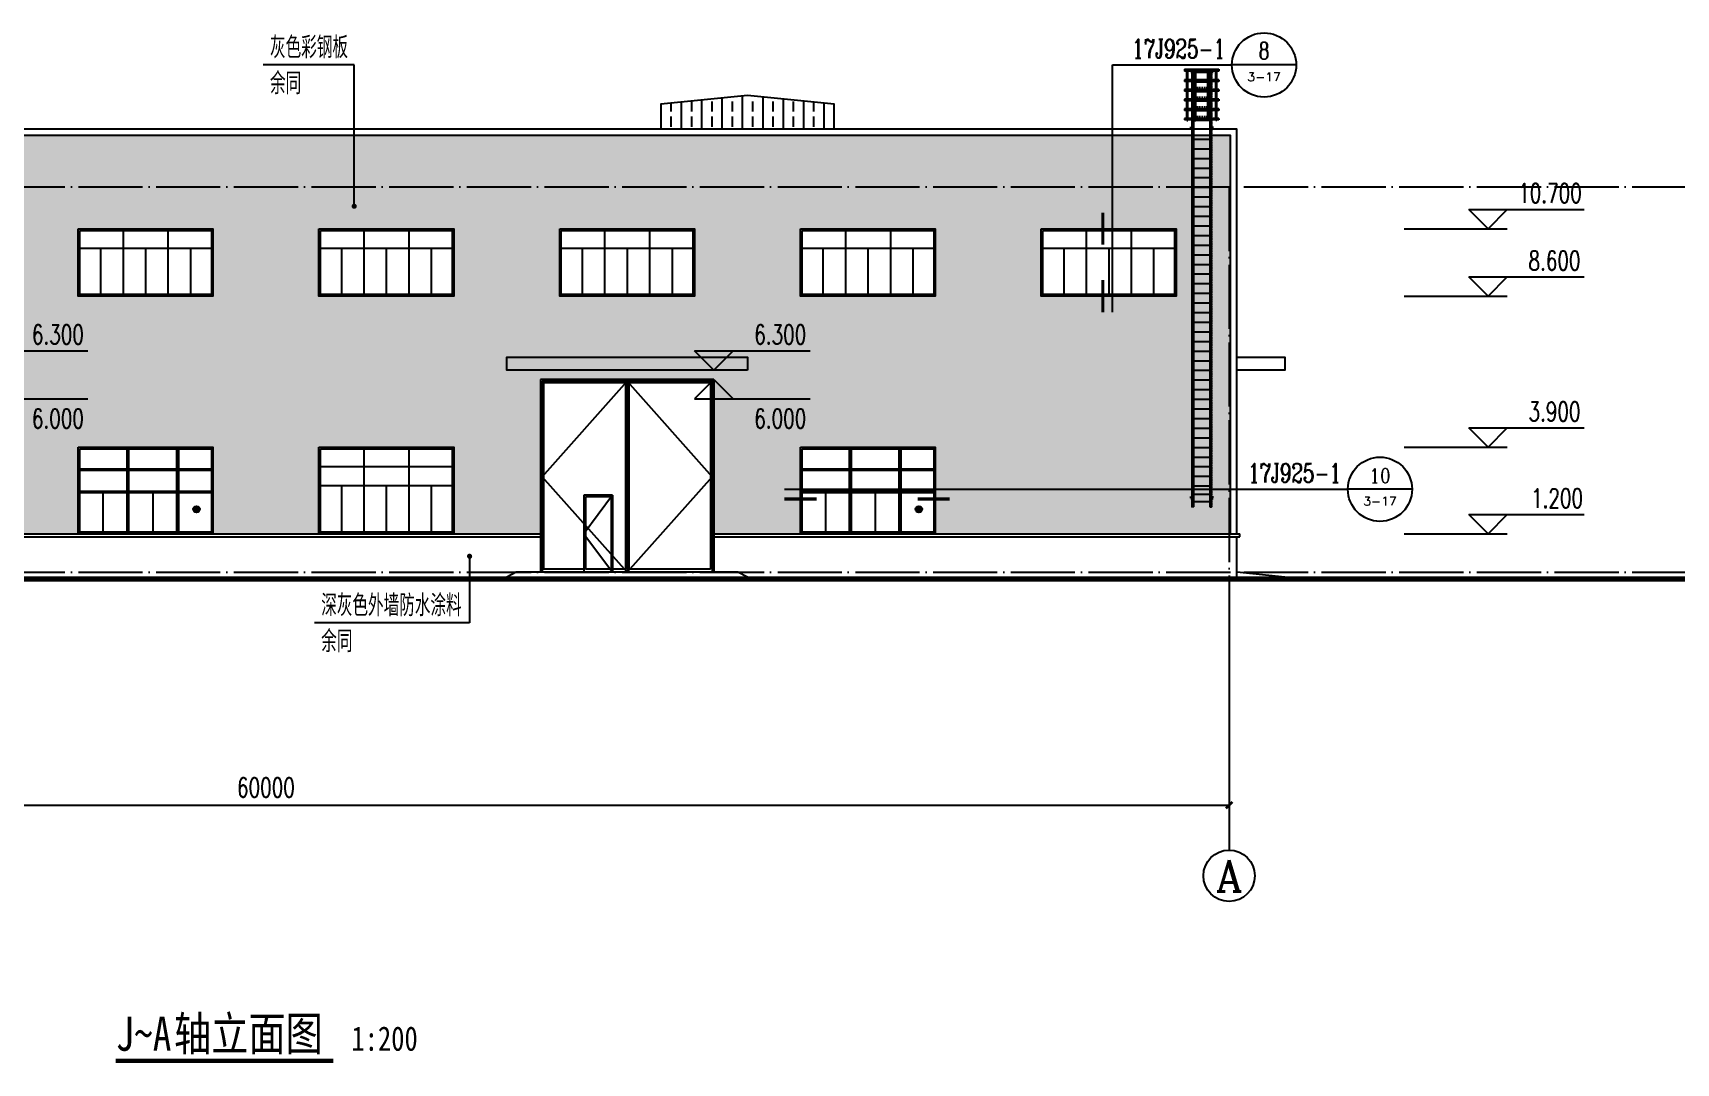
# Model space of a CAD drawing. Extents: x 13276711 to 13543385, y -848943 to -68012.
# Drawn here: x 13441526 to 13492709, y -769701 to -737616 of the extents above; entities that cross this region are included whole.
import ezdxf
from ezdxf.enums import TextEntityAlignment as Align

# ---------------------------------------------------------------- set-up
doc = ezdxf.new("R2010")
doc.units = 0
doc.header["$LTSCALE"] = 1000
doc.header["$MEASUREMENT"] = 0
doc.linetypes.add('DASHED', pattern=[0.75, 0.5, -0.25])
doc.linetypes.add('DOTE', pattern=[2.42, 2, -0.2, 0.02, -0.2])
for name, color, linetype in [('AXIS', 3, 'Continuous'), ('AXIS_TEXT', 7, 'Continuous'), ('DIM_IDEN', 3, 'Continuous'), ('DIM_LEAD', 3, 'Continuous'), ('DIM_SYMB', 3, 'Continuous'), ('DOTE', 1, 'DOTE'), ('PUB_DIM', 3, 'Continuous'), ('PUB_TEXT', 7, 'Continuous'), ('WINDOW', 4, 'Continuous'), ('填充', 251, 'Continuous')]:
    doc.layers.add(name, color=color, linetype=linetype)
doc.styles.add('_TCH_AXIS', font='COMPLEX', dxfattribs={"bigfont": 'GBCBIG'})
doc.styles.add('_TCH_DIM', font='SIMPLEX', dxfattribs={"bigfont": 'GBCBIG'})
doc.styles.add('_TCH_DIM_T3', font='SIMPLEX', dxfattribs={"width": 0.705882, "bigfont": 'GBCBIG'})
doc.styles.add('_TCH_LABEL', font='COMPLEX', dxfattribs={"bigfont": 'GBCBIG'})
doc.styles.add('COMPLEX', font='COMPLEX')
doc.styles.add('YAYA', font='', dxfattribs={"width": 0.8, "height": 1})
doc.styles.get('YAYA').set_extended_font_data('SimSun')
doc.dimstyles.new('_TCH_ARCH&&200', dxfattribs={"dimtxt": 595, "dimasz": 200, "dimexe": 500, "dimexo": 600, "dimgap": 252.5, "dimtad": 1, "dimdec": 0, "dimzin": 0, "dimdsep": 46, "dimtxsty": '_TCH_DIM_T3', "dimblk": 'ARCHTICK', "dimcen": 0.09, "dimclrt": 7, "dimazin": 2, "dimtfac": 1, "dimtdec": 0, "dimtix": 1, "dimtmove": 2, "dimatfit": 3, "dimfxl": 0, "dimtolj": 1, "dimtzin": 0, "dimarcsym": 0})

# ---------------------------------------------------------------- blocks, each defined once
blk = doc.blocks.new('1111')
blk.add_lwpolyline([(-4200, 0), (0, 0), (0, -2700), (-4200, -2700)], close=True)
at = {"layer": 'WINDOW'}
for p, q in [((-2800, -50), (-2800, -2650)), ((-1400, -50), (-1400, -2650)), ((-4150, -600), (-50, -600)), ((-4150, -1200), (-50, -1200)), ((-3500, -1200), (-3500, -2650)), ((-2100, -1200), (-2100, -2650)), ((-700, -1200), (-700, -2650))]:
    blk.add_line(p, q, dxfattribs=at)
blk.add_lwpolyline([(-4150, -50), (-50, -50), (-50, -2650), (-4150, -2650)], close=True, dxfattribs=at)
blk = doc.blocks.new('A$C6FA958B4')
for p, q in [((-474, 38771), (4926, 38771)), ((-474, 38771), (-474, 32771)), ((4926, 38771), (4926, 32771))]:
    blk.add_line(p, q)
at = {"color": 4}
for p, q in [((-424, 38721), (4876, 38721)), ((-424, 38721), (-424, 32771)), ((-374, 38671), (2176, 38671)), ((-374, 38671), (-374, 32871)), ((2176, 38671), (2176, 32871)), ((2226, 38721), (2226, 32771)), ((2276, 38671), (2276, 35171)), ((2276, 38671), (4826, 38671)), ((4826, 38671), (4826, 32871)), ((4876, 38721), (4876, 32771)), ((2276, 35171), (2276, 32871)), ((2676, 35171), (3576, 35171)), ((2676, 35171), (2676, 32771)), ((2726, 35121), (3526, 35121)), ((2726, 35121), (2726, 32871)), ((3526, 35121), (3526, 32871)), ((3576, 35171), (3576, 32771)), ((-1224, 32771), (5676, 32771)), ((-374, 32871), (2176, 32871)), ((2276, 32871), (2676, 32871)), ((2726, 32871), (3226, 32871)), ((3226, 32871), (3526, 32871)), ((3576, 32871), (4826, 32871))]:
    blk.add_line(p, q, dxfattribs=at)
at = {"ltscale": 0.5}
blk.add_lwpolyline([(-1524, 39071), (5976, 39071), (5976, 39471), (-1524, 39471)], close=True, dxfattribs=at)
at = {"color": 4}
for points in [[(2226, 38721), (-424, 35746), (2226, 32771), (4876, 35746), (2226, 38721)], [(2676, 35171), (3576, 33971), (2676, 32771)]]:
    blk.add_lwpolyline(points, dxfattribs=at)
blk.add_lwpolyline([(-1524, 32621), (-1224, 32771), (5676, 32771), (5976, 32621)])
blk = doc.blocks.new('222222')
blk.add_lwpolyline([(-4200, 0), (0, 0), (0, -2100), (-4200, -2100)], close=True)
at = {"layer": 'WINDOW'}
for p, q in [((-2800, -50), (-2800, -2050)), ((-1400, -50), (-1400, -2050)), ((-4150, -600), (-50, -600)), ((-3500, -600), (-3500, -2050)), ((-2100, -600), (-2100, -2050)), ((-700, -600), (-700, -2050))]:
    blk.add_line(p, q, dxfattribs=at)
blk.add_lwpolyline([(-4150, -50), (-50, -50), (-50, -2050), (-4150, -2050)], close=True, dxfattribs=at)
blk = doc.blocks.new('ewrtetretwet')
for p, q in [((13317798, -639983), (13318865, -639983)), ((13317798, -639983), (13317798, -640040)), ((13318865, -640040), (13317798, -640040)), ((13317867, -640315), (13317867, -640040)), ((13317897, -640315), (13317897, -640040)), ((13318024, -639983), (13318024, -641651)), ((13318081, -641651), (13318081, -639983)), ((13318113, -640315), (13318113, -640040)), ((13318143, -640315), (13318143, -640040)), ((13318520, -640315), (13318520, -640040)), ((13318550, -640315), (13318550, -640040)), ((13318581, -639983), (13318581, -641651)), ((13318638, -641651), (13318638, -639983)), ((13318766, -640315), (13318766, -640040)), ((13318796, -640315), (13318796, -640040)), ((13318865, -639983), (13318865, -640040)), ((13318865, -640315), (13317798, -640315)), ((13317798, -640315), (13317798, -640365)), ((13318865, -640365), (13317798, -640365)), ((13318865, -640615), (13317798, -640615)), ((13317798, -640615), (13317798, -640665)), ((13318865, -640665), (13317798, -640665)), ((13317867, -640615), (13317867, -640365)), ((13317867, -640915), (13317867, -640665)), ((13317897, -640615), (13317897, -640365)), ((13317897, -640915), (13317897, -640665)), ((13318113, -640615), (13318113, -640365)), ((13318113, -640915), (13318113, -640665)), ((13318143, -640615), (13318143, -640365)), ((13318143, -640915), (13318143, -640665)), ((13318520, -640615), (13318520, -640365)), ((13318520, -640915), (13318520, -640665)), ((13318550, -640615), (13318550, -640365)), ((13318550, -640915), (13318550, -640665)), ((13318766, -640615), (13318766, -640365)), ((13318766, -640915), (13318766, -640665)), ((13318796, -640615), (13318796, -640365)), ((13318796, -640915), (13318796, -640665)), ((13318865, -640315), (13318865, -640365)), ((13318865, -640615), (13318865, -640665)), ((13318865, -640915), (13317798, -640915)), ((13317798, -640915), (13317798, -640965)), ((13318865, -640965), (13317798, -640965)), ((13318865, -641215), (13317798, -641215)), ((13317798, -641215), (13317798, -641265)), ((13318865, -641265), (13317798, -641265)), ((13317867, -641215), (13317867, -640965)), ((13317867, -641515), (13317867, -641265)), ((13317897, -641215), (13317897, -640965)), ((13317897, -641515), (13317897, -641265)), ((13318113, -641215), (13318113, -640965)), ((13318113, -641515), (13318113, -641265)), ((13318143, -641215), (13318143, -640965)), ((13318143, -641515), (13318143, -641265)), ((13318520, -641215), (13318520, -640965)), ((13318520, -641515), (13318520, -641265)), ((13318550, -641215), (13318550, -640965)), ((13318550, -641515), (13318550, -641265)), ((13318766, -641215), (13318766, -640965)), ((13318766, -641515), (13318766, -641265)), ((13318796, -641215), (13318796, -640965)), ((13318796, -641515), (13318796, -641265)), ((13318865, -640915), (13318865, -640965)), ((13318865, -641215), (13318865, -641265)), ((13318865, -641515), (13317798, -641515)), ((13317798, -641515), (13317798, -641565)), ((13318865, -641565), (13317798, -641565)), ((13317867, -641583), (13317867, -641565)), ((13317867, -641583), (13317897, -641583)), ((13317897, -641583), (13317897, -641565)), ((13318024, -641651), (13318024, -653613)), ((13318081, -653614), (13318081, -641651)), ((13318113, -641583), (13318113, -641565)), ((13318113, -641583), (13318143, -641583)), ((13318143, -641583), (13318143, -641565)), ((13318520, -641583), (13318520, -641565)), ((13318550, -641583), (13318520, -641583)), ((13318550, -641583), (13318550, -641565)), ((13318581, -641651), (13318581, -653614)), ((13318638, -653613), (13318638, -641651)), ((13318766, -641583), (13318766, -641565)), ((13318796, -641583), (13318766, -641583)), ((13318796, -641583), (13318796, -641565)), ((13318865, -641515), (13318865, -641565)), ((13318081, -653614), (13318025, -653614)), ((13318581, -653614), (13318637, -653614))]:
    blk.add_line(p, q)
at = {"linetype": 'DASHED', "ltscale": 0.1}
for p, q in [((13317798, -639990), (13318865, -639990)), ((13318031, -641651), (13318031, -639983)), ((13318631, -639983), (13318631, -641651)), ((13318024, -640365), (13318024, -640615)), ((13318024, -640665), (13318024, -640915)), ((13318031, -640365), (13318031, -640615)), ((13318031, -640665), (13318031, -640915)), ((13318081, -640365), (13318081, -640615)), ((13318081, -640665), (13318081, -640915)), ((13318581, -640365), (13318581, -640615)), ((13318581, -640665), (13318581, -640915)), ((13318631, -640365), (13318631, -640615)), ((13318631, -640665), (13318631, -640915)), ((13318638, -640615), (13318638, -640365)), ((13318638, -640915), (13318638, -640665)), ((13318024, -640965), (13318024, -641215)), ((13318024, -641265), (13318024, -641515)), ((13318031, -640965), (13318031, -641215)), ((13318031, -641265), (13318031, -641515)), ((13318081, -640965), (13318081, -641215)), ((13318081, -641265), (13318081, -641515)), ((13318581, -640965), (13318581, -641215)), ((13318581, -641265), (13318581, -641515)), ((13318631, -640965), (13318631, -641215)), ((13318631, -641265), (13318631, -641515)), ((13318638, -641215), (13318638, -640965)), ((13318638, -641515), (13318638, -641265)), ((13318031, -653614), (13318031, -641651)), ((13318631, -641651), (13318631, -653614))]:
    blk.add_line(p, q, dxfattribs=at)
for points in [[(13317964, -640034), (13318007, -640034), (13318007, -640104)], [(13318581, -640084), (13318081, -640084)], [(13318697, -640034), (13318654, -640034), (13318654, -640104)], [(13318581, -640384), (13318081, -640384)], [(13318113, -640565), (13318081, -640565)], [(13318581, -640684), (13318081, -640684)], [(13318581, -640565), (13318550, -640565)], [(13318113, -640865), (13318081, -640865)], [(13318581, -640984), (13318081, -640984)], [(13318113, -641165), (13318081, -641165)], [(13318581, -641284), (13318081, -641284)], [(13318581, -640865), (13318550, -640865)], [(13318581, -641165), (13318550, -641165)], [(13317964, -641802), (13318007, -641802), (13318007, -641872)], [(13318113, -641465), (13318081, -641465)], [(13318581, -641584), (13318081, -641584)], [(13318581, -641584), (13318081, -641584)], [(13318581, -641465), (13318550, -641465)], [(13318697, -641802), (13318654, -641802), (13318654, -641872)], [(13318581, -641852), (13318081, -641852)], [(13318581, -642172), (13318081, -642172)], [(13318581, -642472), (13318081, -642472)], [(13318581, -642772), (13318081, -642772)], [(13318581, -643072), (13318081, -643072)], [(13318581, -643372), (13318081, -643372)], [(13318581, -643672), (13318081, -643672)], [(13318581, -643972), (13318081, -643972)], [(13318581, -644272), (13318081, -644272)], [(13318581, -644572), (13318081, -644572)], [(13318581, -644872), (13318081, -644872)], [(13318581, -645172), (13318081, -645172)], [(13318581, -645472), (13318081, -645472)], [(13318581, -645772), (13318081, -645772)], [(13318581, -646072), (13318081, -646072)], [(13318581, -646372), (13318081, -646372)], [(13318581, -646672), (13318081, -646672)], [(13318581, -646972), (13318081, -646972)], [(13318581, -647272), (13318081, -647272)], [(13318581, -647572), (13318081, -647572)], [(13318581, -647872), (13318081, -647872)], [(13318581, -648172), (13318081, -648172)], [(13318581, -648472), (13318081, -648472)], [(13318581, -648772), (13318081, -648772)], [(13318581, -649072), (13318081, -649072)], [(13318581, -649372), (13318081, -649372)], [(13318581, -649672), (13318081, -649672)], [(13318581, -649972), (13318081, -649972)], [(13318581, -650272), (13318081, -650272)], [(13318581, -650572), (13318081, -650572)], [(13318581, -650872), (13318081, -650872)], [(13318581, -651172), (13318081, -651172)], [(13318581, -651472), (13318081, -651472)], [(13318581, -651772), (13318081, -651772)], [(13318581, -652072), (13318081, -652072)], [(13318581, -652372), (13318081, -652372)], [(13318581, -652672), (13318081, -652672)], [(13318581, -652972), (13318081, -652972)], [(13317964, -653315), (13318007, -653315), (13318007, -653385)], [(13318581, -653231), (13318081, -653231)], [(13318581, -653452), (13318081, -653452)], [(13318697, -653315), (13318654, -653315), (13318654, -653385)]]:
    blk.add_lwpolyline(points)
for points in [[(13318520, -640565), (13318143, -640565)], [(13318520, -640865), (13318143, -640865)], [(13318520, -641165), (13318143, -641165)], [(13318520, -641465), (13318143, -641465)]]:
    blk.add_lwpolyline(points, dxfattribs=at)
for centre, start, end in [((13318025, -653613), 180, 270), ((13318637, -653613), 270, 0)]:
    blk.add_arc(centre, 1, start, end)
blk = doc.blocks.new('_AXISO')
blk.add_circle((0, 0), 0.5)
at = {"layer": 'AXIS_TEXT', "style": 'COMPLEX', "width": 1.041667}
blk.add_attdef('A', text='', height=0.56, dxfattribs=at).set_placement((-0.25, -0.28), (0.25, -0.28), align=Align.FIT)
blk = doc.blocks.new('_ArchTick')
at = {"color": 0, "linetype": 'ByBlock', "const_width": 0.4}
blk.add_lwpolyline([(-0.5, -0.5), (0.5, 0.5)], dxfattribs=at)
blk = doc.blocks.new('*D167')
at = {"layer": 'AXIS', "color": 0, "lineweight": -2}
for p, q in [((13418785, -755666), (13418785, -762166)), ((13478785, -755666), (13478785, -762166)), ((13418785, -761666), (13478785, -761666))]:
    blk.add_line(p, q, dxfattribs=at)
at = {"layer": 'Defpoints', "color": 0}
for p in [(13418785, -755066), (13478785, -755066), (13478785, -761666)]:
    blk.add_point(p, dxfattribs=at)
at = {"layer": 'AXIS', "color": 0, "lineweight": -2, "xscale": 200, "yscale": 200, "zscale": 200, "rotation": 180}
blk.add_blockref('_ArchTick', (13418785, -761666), dxfattribs=at)
at = {"layer": 'AXIS', "color": 0, "lineweight": -2, "xscale": 200, "yscale": 200, "zscale": 200}
blk.add_blockref('_ArchTick', (13478785, -761666), dxfattribs=at)
at = {"layer": 'AXIS', "color": 7, "insert": (13448785, -761116), "char_height": 595, "attachment_point": 5, "style": '_TCH_DIM_T3'}
blk.add_mtext('\\A1;60000', dxfattribs=at)

msp = doc.modelspace()

# ---------------------------------------------------------------- hatches: boundary and pattern name
for points in [[(13446722.3, -752453.6, 1), (13446522.3, -752453.6, 1)], [(13469222.3, -752453.6, 1), (13469022.3, -752453.6, 1)]]:
    msp.add_hatch(color=1).paths.add_polyline_path(points)
at = {"layer": '填充'}
h = msp.add_hatch(dxfattribs=at)
h.set_pattern_fill('ANSI33,_O', color=251, scale=200, angle=45)
h.set_pattern_definition([(90, (14861903.1, 528821.5), (635, 6e-14), []), (90, (14861585.6, 529139), (635, 6e-14), [317.5, -158.75])])
h.paths.add_polyline_path([(13463784.8, -739570), (13466484.8, -739840), (13466484.8, -740616.1), (13461084.8, -740616.1), (13461084.8, -739840)])
h = msp.add_hatch(dxfattribs=at)
h.set_pattern_fill('ANSI33,_O', color=251, scale=200, angle=45)
h.set_pattern_definition([(90, (26888946.7, -4721.34), (635, 6e-14), []), (90, (26888629.2, -4403.84), (635, 6e-14), [317.5, -158.75])])
h.paths.add_polyline_path([(13478824.8, -740816.1), (13478824.8, -753216.1), (13469634.8, -753216.1), (13469634.8, -750516.1), (13465434.8, -750516.1), (13465434.8, -753216.1), (13462734.8, -753216.1), (13462734.8, -748416.1), (13457334.8, -748416.1), (13457334.8, -753216.1), (13454634.8, -753216.1), (13454634.8, -750516.1), (13450434.8, -750516.1), (13450434.8, -753216.1), (13447134.8, -753216.1), (13447134.8, -750516.1), (13442934.8, -750516.1), (13442934.8, -753216.1), (13440234.8, -753216.1), (13440234.8, -748416.1), (13434834.8, -748416.1), (13434834.8, -753216.1), (13432134.8, -753216.1), (13432134.8, -750516.1), (13427934.8, -750516.1), (13427934.8, -753216.1), (13424634.8, -753216.1), (13424634.8, -750516.1), (13420434.8, -750516.1), (13420434.8, -753216.1), (13418744.8, -753216.1), (13418744.8, -740816.1)])
h.paths.add_polyline_path([(13454634.8, -743716.1), (13450434.8, -743716.1), (13450434.8, -745816.1), (13454634.8, -745816.1)], flags=16)
h.paths.add_polyline_path([(13447134.8, -745816.1), (13447134.8, -743716.1), (13442934.8, -743716.1), (13442934.8, -745816.1)], flags=16)
h.paths.add_polyline_path([(13451535, -743056.1, 1), (13451535, -742976.1, 1)], flags=16)
h.paths.add_polyline_path([(13457934.8, -745816.1), (13462134.8, -745816.1), (13462134.8, -743716.1), (13457934.8, -743716.1)], flags=16)
h.paths.add_polyline_path([(13439634.8, -745816.1), (13439634.8, -743716.1), (13435434.8, -743716.1), (13435434.8, -745816.1)], flags=16)
h.paths.add_polyline_path([(13465434.8, -745816.1), (13469634.8, -745816.1), (13469634.8, -743716.1), (13465434.8, -743716.1)], flags=16)
h.paths.add_polyline_path([(13432134.8, -745816.1), (13432134.8, -743716.1), (13427934.8, -743716.1), (13427934.8, -745816.1)], flags=16)
h.paths.add_polyline_path([(13472934.8, -745816.1), (13477134.8, -745816.1), (13477134.8, -743716.1), (13472934.8, -743716.1)], flags=16)
h.paths.add_polyline_path([(13424634.8, -745816.1), (13424634.8, -743716.1), (13420434.8, -743716.1), (13420434.8, -745816.1)], flags=16)

# ---------------------------------------------------------------- linework, layer by layer
at = {"ltscale": 0.5}
for p, q in [((13440234.8, -753216.1), (13457334.8, -753216.1)), ((13440234.8, -753316.1), (13457334.8, -753316.1)), ((13462734.8, -753216.1), (13479124.8, -753216.1)), ((13462734.8, -753316.1), (13479124.8, -753316.1)), ((13479124.8, -753316.1), (13479124.8, -753216.1)), ((13480524.8, -754566.1), (13479024.8, -754416.1)), ((13375184.8, -754566.1), (13522384.8, -754566.1)), ((13375184.8, -754666.1), (13522384.8, -754666.1))]:
    msp.add_line(p, q, dxfattribs=at)
msp.add_lwpolyline([(13466484.8, -740616.1), (13466484.8, -739840), (13463784.8, -739570), (13461084.8, -739840), (13461084.8, -740616.1)])
for points in [[(13479024.8, -753216.1), (13479024.8, -740616.1), (13418544.8, -740616.1), (13418544.8, -753216.1)], [(13478824.8, -753216.1), (13478824.8, -740816.1), (13418744.8, -740816.1), (13418744.8, -753216.1)], [(13479024.8, -747716.1), (13480524.8, -747716.1), (13480524.8, -748116.1), (13479024.8, -748116.1)], [(13479024.8, -754566.1), (13479024.8, -753316.1)]]:
    msp.add_lwpolyline(points, dxfattribs=at)
at = {"ltscale": 0.5, "const_width": 100}
msp.add_lwpolyline([(13375184.8, -754616.1), (13522384.8, -754616.1)], dxfattribs=at)
at = {"color": 1}
for centre in [(13446622.3, -752453.6), (13469122.3, -752453.6)]:
    msp.add_circle(centre, 100, dxfattribs=at)
at = {"layer": 'AXIS'}
msp.add_line((13478784.8, -755066.1), (13478784.8, -763066.1), dxfattribs=at)
at = {"layer": 'DIM_IDEN'}
for p, q in [((13475151.1, -738616.1), (13478874.9, -738616.1)), ((13475151.1, -746316.1), (13475151.1, -738616.1)), ((13480874.9, -738616.1), (13478874.9, -738616.1)), ((13464934.8, -751829.6), (13479091.4, -751829.6)), ((13479091.4, -751829.6), (13482484.9, -751829.6)), ((13484484.9, -751829.6), (13482484.9, -751829.6))]:
    msp.add_line(p, q, dxfattribs=at)
at = {"layer": 'DIM_IDEN', "const_width": 100}
for points in [[(13474851.1, -744216.1), (13474851.1, -743216.1)], [(13474851.1, -746316.1), (13474851.1, -745316.1)], [(13464934.8, -752129.6), (13465934.8, -752129.6)], [(13469084.8, -752129.6), (13470084.8, -752129.6)]]:
    msp.add_lwpolyline(points, dxfattribs=at)
at = {"layer": 'DIM_IDEN'}
for centre in [(13479874.9, -738616.1), (13483484.9, -751829.6)]:
    msp.add_circle(centre, 1000, dxfattribs=at)
at = {"layer": 'DIM_LEAD'}
for p, q in [((13451535, -738616.1), (13448702.2, -738616.1)), ((13451535, -743016.1), (13451535, -738616.1)), ((13455129.2, -753916.1), (13455129.2, -755992.7)), ((13455129.2, -755992.7), (13450296.4, -755992.7))]:
    msp.add_line(p, q, dxfattribs=at)
at = {"layer": 'DIM_LEAD', "const_width": 80}
for points in [[(13451535, -743056.1, 1), (13451535, -742976.1, 1)], [(13455129.2, -753876.1, 1), (13455129.2, -753956.1, 1)]]:
    msp.add_lwpolyline(points, format="xyb", close=True, dxfattribs=at)
at = {"layer": 'DIM_SYMB', "const_width": 140}
msp.add_lwpolyline([(13444104.3, -769631.3), (13450886.9, -769631.3)], dxfattribs=at)
at = {"layer": 'DOTE'}
for p, q in [((13375184.8, -742416.1), (13522384.8, -742416.1)), ((13478784.8, -742416.1), (13478784.8, -755066.1)), ((13375184.8, -754416.1), (13522384.8, -754416.1))]:
    msp.add_line(p, q, dxfattribs=at)
at = {"layer": 'PUB_DIM'}
for p, q in [((13486849.8, -743716.1), (13486249.8, -743116.1)), ((13486249.8, -743116.1), (13489849.8, -743116.1)), ((13486849.8, -743716.1), (13487449.8, -743116.1)), ((13484234.8, -743716.1), (13487449.8, -743716.1)), ((13486849.8, -745816.1), (13486249.8, -745216.1)), ((13486249.8, -745216.1), (13489849.8, -745216.1)), ((13486849.8, -745816.1), (13487449.8, -745216.1)), ((13484234.8, -745816.1), (13487449.8, -745816.1)), ((13439634.8, -747516.1), (13443234.8, -747516.1)), ((13462734.8, -748116.1), (13462134.8, -747516.1)), ((13462134.8, -747516.1), (13465734.8, -747516.1)), ((13462734.8, -748116.1), (13463334.8, -747516.1)), ((13462734.8, -748416.1), (13462134.8, -749016.1)), ((13462734.8, -748416.1), (13463334.8, -749016.1)), ((13439634.8, -749016.1), (13443234.8, -749016.1)), ((13462134.8, -749016.1), (13465734.8, -749016.1)), ((13486849.8, -750516.1), (13486249.8, -749916.1)), ((13486249.8, -749916.1), (13489849.8, -749916.1)), ((13486849.8, -750516.1), (13487449.8, -749916.1)), ((13484234.8, -750516.1), (13487449.8, -750516.1)), ((13486849.8, -753216.1), (13486249.8, -752616.1)), ((13486249.8, -752616.1), (13489849.8, -752616.1)), ((13486849.8, -753216.1), (13487449.8, -752616.1)), ((13484234.8, -753216.1), (13487449.8, -753216.1))]:
    msp.add_line(p, q, dxfattribs=at)
at = {"layer": 'WINDOW'}
for p, q in [((13443709.8, -751941.1), (13443709.8, -753166.1)), ((13445259.8, -751941.1), (13445259.8, -753166.1)), ((13466209.8, -751941.1), (13466209.8, -753166.1)), ((13467759.8, -751941.1), (13467759.8, -753166.1))]:
    msp.add_line(p, q, dxfattribs=at)
for points in [[(13442934.8, -750516.1), (13447134.8, -750516.1), (13447134.8, -753216.1), (13442934.8, -753216.1)], [(13442984.8, -750566.1), (13447084.8, -750566.1), (13447084.8, -753166.1), (13442984.8, -753166.1)], [(13444459.8, -750566.1), (13444509.8, -750566.1), (13444509.8, -753166.1), (13444459.8, -753166.1)], [(13446009.8, -750566.1), (13446059.8, -750566.1), (13446059.8, -753166.1), (13446009.8, -753166.1)], [(13465434.8, -750516.1), (13469634.8, -750516.1), (13469634.8, -753216.1), (13465434.8, -753216.1)], [(13465484.8, -750566.1), (13469584.8, -750566.1), (13469584.8, -753166.1), (13465484.8, -753166.1)], [(13466959.8, -750566.1), (13467009.8, -750566.1), (13467009.8, -753166.1), (13466959.8, -753166.1)], [(13468509.8, -750566.1), (13468559.8, -750566.1), (13468559.8, -753166.1), (13468509.8, -753166.1)], [(13447084.8, -751241.1), (13442984.8, -751241.1), (13442984.8, -751191.1), (13447084.8, -751191.1)], [(13469584.8, -751241.1), (13465484.8, -751241.1), (13465484.8, -751191.1), (13469584.8, -751191.1)], [(13447084.8, -751941.1), (13442984.8, -751941.1), (13442984.8, -751891.1), (13447084.8, -751891.1)], [(13469584.8, -751941.1), (13465484.8, -751941.1), (13465484.8, -751891.1), (13469584.8, -751891.1)]]:
    msp.add_lwpolyline(points, close=True, dxfattribs=at)

# ---------------------------------------------------------------- block references
for name, p in [('ewrtetretwet', (159602.4, -98763.8)), ('222222', (13447134.9, -743716.1)), ('222222', (13454634.9, -743716.1)), ('222222', (13462134.9, -743716.1)), ('222222', (13469634.9, -743716.1)), ('222222', (13477134.9, -743716.1)), ('1111', (13454634.9, -750516.1))]:
    msp.add_blockref(name, p)
at = {"ltscale": 0.5, "xscale": -1}
msp.add_blockref('A$C6FA958B4', (13462260.6, -787187), dxfattribs=at)
at = {"layer": 'AXIS'}
ref = msp.add_blockref('_AXISO', (13478784.8, -763866.1), dxfattribs=dict(at, xscale=1600, yscale=1600, zscale=1600))
ref.add_attrib('A', 'A', dxfattribs={"layer": 'AXIS_TEXT', "ltscale": 0.5, "height": 971.8, "style": '_TCH_AXIS'}).set_placement((13478368.3, -764352.1), (13479201.4, -764352.1), align=Align.FIT)

# ---------------------------------------------------------------- texts
at = {"layer": 'PUB_TEXT', "style": '_TCH_DIM'}
for s, p in [('灰色彩钢板', (13448912.2, -738406.1)), ('余同', (13448912.2, -739526.1)), ('深灰色外墙防水涂料', (13450506.4, -755782.7)), ('余同', (13450506.4, -756902.7))]:
    msp.add_text(s, height=675.18, dxfattribs=at).set_placement(p)
at = {"layer": 'PUB_TEXT'}
for s, height, style, width, p in [('17J925-1', 595, '_TCH_LABEL', 0.705882, (13475764.9, -738406.1)), ('10.700', 595, '_TCH_DIM', 0.705882, (13487789.8, -742906.1)), ('8.600', 595, '_TCH_DIM', 0.705882, (13488109.8, -745006.1)), ('6.300', 595, '_TCH_DIM', 0.705882, (13441494.8, -747306.1)), ('6.300', 595, '_TCH_DIM', 0.705882, (13463994.8, -747306.1)), ('3.900', 595, '_TCH_DIM', 0.705882, (13488109.8, -749706.1)), ('6.000', 595, '_TCH_DIM', 0.705882, (13441494.8, -749926.1)), ('6.000', 595, '_TCH_DIM', 0.705882, (13463994.8, -749926.1)), ('17J925-1', 595, '_TCH_LABEL', 0.705882, (13479374.9, -751619.6)), ('1.200', 595, '_TCH_DIM', 0.705882, (13488189.8, -752406.1)), ('J~A', 1063.29, 'YAYA', 0.8, (13444104.3, -769316.1)), ('轴立面图', 1063.29, 'YAYA', 0.8, (13445918.9, -769316.1)), ('1:200', 759.49, 'YAYA', 0.8, (13451446.9, -769316.1))]:
    msp.add_text(s, height=height, dxfattribs=dict(at, style=style, width=width)).set_placement(p)
at = {"layer": 'PUB_TEXT', "style": '_TCH_LABEL'}
for s, height, p, p2 in [('8', 522, (13479700.9, -738431), (13480048.9, -738431)), ('3-17', 272.78, (13479355.3, -739121.6), (13480394.5, -739121.6)), ('10', 452.94, (13483150.6, -751633.8), (13483819.2, -751633.8)), ('3-17', 272.78, (13482965.3, -752335.1), (13484004.4, -752335.1))]:
    msp.add_text(s, height=height, dxfattribs=at).set_placement(p, p2, align=Align.FIT)

# ---------------------------------------------------------------- dimensions: what is measured, and where the dimension line sits
at = {"layer": 'AXIS'}
dim = msp.add_aligned_dim(p1=(13418784.8, -755066.1), p2=(13478784.8, -755066.1), distance=-6600, text='60000', dimstyle='_TCH_ARCH&&200', dxfattribs=at)
dim.commit()
dim.dimension.update_dxf_attribs({"geometry": '*D167', "text_midpoint": (13448784.8, -761116.1)})

doc.saveas('drawing.dxf')
